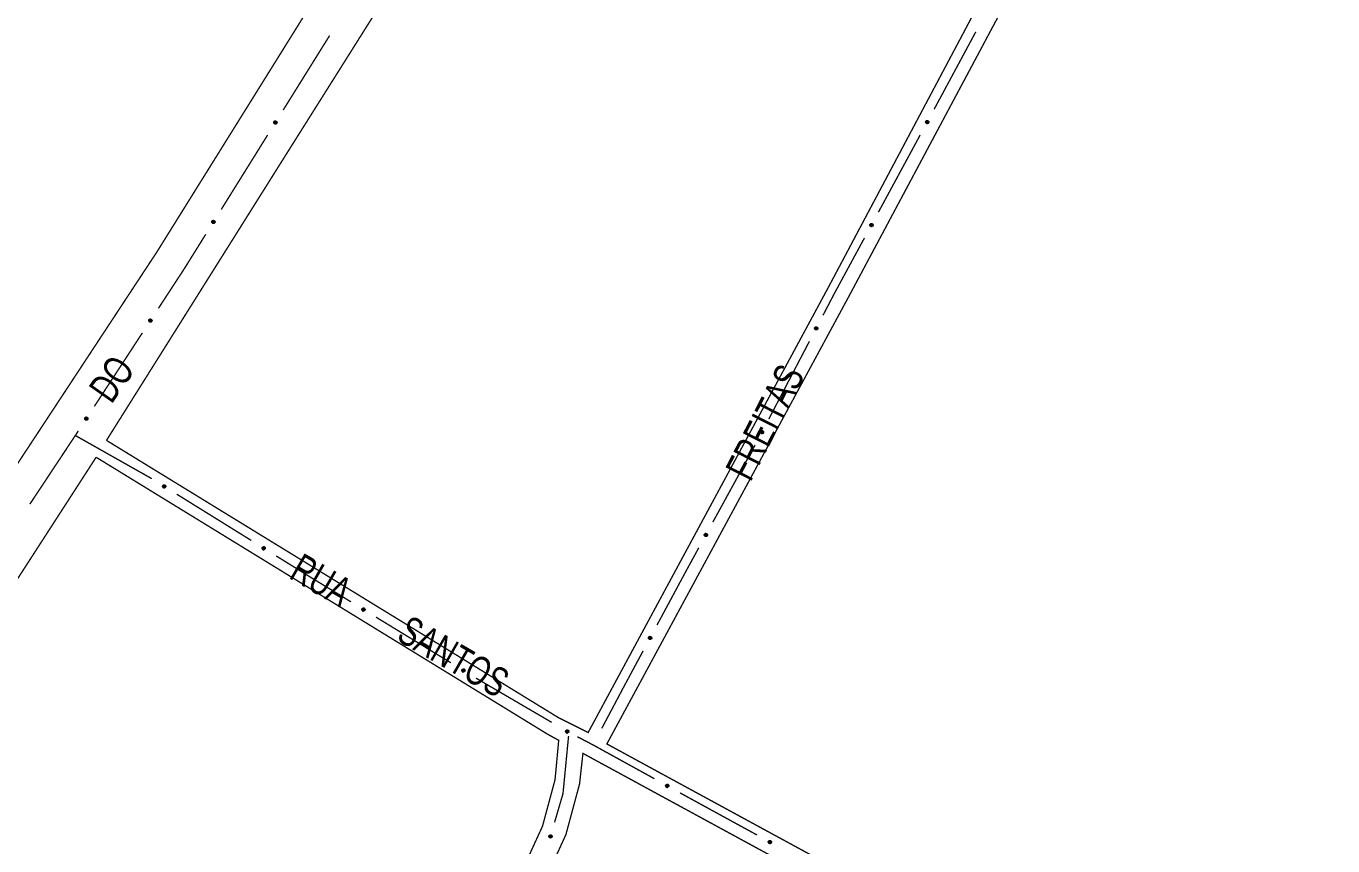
# Model space of a CAD drawing. Extents: x 201549 to 203722, y 4857623 to 4859778.
# Drawn here: x 202513.9 to 202692.5, y 4857992 to 4858104 of the extents above; entities that cross this region are included whole.
import ezdxf

# ---------------------------------------------------------------- set-up
doc = ezdxf.new("R2010")
doc.units = 0
doc.header["$LTSCALE"] = 1.5
doc.header["$MEASUREMENT"] = 0
for name, color, linetype in [('SV-EIXO-ROD-ESTR', 7, 'CONTINUOUS'), ('SV-EIXO-RUA-N-PAV', 6, 'CONTINUOUS'), ('SV-EST-MUNIC-PAV', 20, 'CONTINUOUS'), ('SV-RUA-NAO-PAV-S-GUIA-C-GUIA', 7, 'CONTINUOUS'), ('SV-TXT-MUNIC-PAV', 20, 'CONTINUOUS'), ('SV-TXT-RUA-N-PAV-S-GUIA-C-GUIA', 7, 'CONTINUOUS')]:
    doc.layers.add(name, color=color, linetype=linetype)
doc.styles.add('ARIAL', font='ARIAL.TTF')

msp = doc.modelspace()

# ---------------------------------------------------------------- linework, layer by layer
at = {"layer": 'SV-EIXO-ROD-ESTR', "const_width": 0.18}
for points in [[(202549.015679, 4858092.488292), (202555.363871, 4858102.671634)], [(202540.551422, 4858078.910503), (202546.899615, 4858089.093845)], [(202535.467177, 4858070.754699), (202538.435358, 4858075.516056)], [(202531.971002, 4858065.40688), (202535.254185, 4858070.428903)], [(202535.254185, 4858070.428903), (202535.467177, 4858070.754699)], [(202523.215848, 4858052.01482), (202529.782214, 4858062.058865)], [(202520.614837, 4858048.036261), (202521.027059, 4858048.666805)], [(202514.404334, 4858038.659847), (202520.478626, 4858047.830615)], [(202520.478626, 4858047.830615), (202520.614837, 4858048.036261)]]:
    msp.add_lwpolyline(points, dxfattribs=at)
at = {"layer": 'SV-EIXO-ROD-ESTR'}
for points in [[(202547.788222, 4858090.727374), (202547.776495, 4858090.774856), (202547.776126, 4858090.818062), (202547.78619, 4858090.854187), (202547.803407, 4858090.88379), (202547.824432, 4858090.912092), (202547.851925, 4858090.935949), (202547.888305, 4858090.955669), (202547.935853, 4858090.967767), (202547.980139, 4858090.965236), (202548.016083, 4858090.957264), (202548.047985, 4858090.941089), (202548.075137, 4858090.920203), (202548.098974, 4858090.890825), (202548.118599, 4858090.853763), (202548.129606, 4858090.805657), (202548.129678, 4858090.763296), (202548.119026, 4858090.72861), (202548.102561, 4858090.696641), (202548.080749, 4858090.668004), (202548.053627, 4858090.644741), (202548.016275, 4858090.625049), (202547.96865, 4858090.614814), (202547.926402, 4858090.61426), (202547.891575, 4858090.624423), (202547.860466, 4858090.641341), (202547.831823, 4858090.662084), (202547.80669, 4858090.688722), (202547.788222, 4858090.727374)], [(202539.323965, 4858077.149585), (202539.312239, 4858077.197066), (202539.311869, 4858077.240272), (202539.321934, 4858077.276397), (202539.339151, 4858077.306001), (202539.360176, 4858077.334303), (202539.387669, 4858077.35816), (202539.424049, 4858077.37788), (202539.471597, 4858077.389978), (202539.515882, 4858077.387447), (202539.551826, 4858077.379475), (202539.583729, 4858077.363299), (202539.610881, 4858077.342414), (202539.634718, 4858077.313036), (202539.654342, 4858077.275974), (202539.66535, 4858077.227868), (202539.665421, 4858077.185507), (202539.654769, 4858077.150821), (202539.638304, 4858077.118852), (202539.616493, 4858077.090215), (202539.58937, 4858077.066951), (202539.552018, 4858077.04726), (202539.504394, 4858077.037025), (202539.462145, 4858077.036471), (202539.427319, 4858077.046633), (202539.396209, 4858077.063552), (202539.367566, 4858077.084295), (202539.342434, 4858077.110933), (202539.323965, 4858077.149585)], [(202530.705848, 4858063.672847), (202530.695149, 4858063.720571), (202530.695712, 4858063.763775), (202530.706553, 4858063.799674), (202530.724404, 4858063.8289), (202530.746035, 4858063.856742), (202530.774036, 4858063.88), (202530.810833, 4858063.898931), (202530.858631, 4858063.91), (202530.902851, 4858063.906515), (202530.938615, 4858063.89777), (202530.970161, 4858063.880909), (202530.996856, 4858063.859443), (202531.020054, 4858063.829558), (202531.038875, 4858063.792081), (202531.048842, 4858063.743749), (202531.048, 4858063.701397), (202531.036602, 4858063.666948), (202531.019451, 4858063.635341), (202530.997028, 4858063.607182), (202530.969409, 4858063.584509), (202530.931642, 4858063.565628), (202530.883807, 4858063.556422), (202530.841557, 4858063.55678), (202530.806957, 4858063.567691), (202530.77622, 4858063.585276), (202530.748031, 4858063.606632), (202530.723479, 4858063.633806), (202530.705848, 4858063.672847)], [(202521.950694, 4858050.280787), (202521.939994, 4858050.328511), (202521.940557, 4858050.371715), (202521.951398, 4858050.407614), (202521.96925, 4858050.43684), (202521.990881, 4858050.464681), (202522.018882, 4858050.48794), (202522.055679, 4858050.506871), (202522.103477, 4858050.51794), (202522.147697, 4858050.514455), (202522.183461, 4858050.505709), (202522.215007, 4858050.488849), (202522.241702, 4858050.467383), (202522.2649, 4858050.437498), (202522.283721, 4858050.400021), (202522.293688, 4858050.351689), (202522.292846, 4858050.309336), (202522.281448, 4858050.274888), (202522.264297, 4858050.243281), (202522.241873, 4858050.215122), (202522.214255, 4858050.192449), (202522.176487, 4858050.173568), (202522.128653, 4858050.164362), (202522.086402, 4858050.16472), (202522.051803, 4858050.175631), (202522.021066, 4858050.193216), (202521.992877, 4858050.214572), (202521.968325, 4858050.241746), (202521.950694, 4858050.280787)]]:
    msp.add_lwpolyline(points, close=True, dxfattribs=at)
for points in [[(202547.776126, 4858090.818062), (202547.824432, 4858090.912092)], [(202547.776178, 4858090.799484), (202547.834333, 4858090.915986)], [(202547.776495, 4858090.774856), (202547.851925, 4858090.935949)], [(202547.782885, 4858090.753497), (202547.86656, 4858090.939311)], [(202547.788222, 4858090.727374), (202547.888305, 4858090.955669)], [(202547.799427, 4858090.70781), (202547.911811, 4858090.957732)], [(202547.80669, 4858090.688722), (202547.935853, 4858090.967767)], [(202547.821879, 4858090.679342), (202547.955197, 4858090.962845)], [(202547.831823, 4858090.662084), (202547.980139, 4858090.965236)], [(202547.847218, 4858090.655506), (202547.993966, 4858090.957972)], [(202547.860466, 4858090.641341), (202548.016083, 4858090.957264)], [(202547.877761, 4858090.634858), (202548.033321, 4858090.946302)], [(202547.891575, 4858090.624423), (202548.047985, 4858090.941089)], [(202547.911477, 4858090.62188), (202548.06039, 4858090.927819)], [(202547.926402, 4858090.61426), (202548.075137, 4858090.920203)], [(202547.949524, 4858090.615849), (202548.085444, 4858090.900946)], [(202547.96865, 4858090.614814), (202548.098974, 4858090.890825)], [(202547.993196, 4858090.623999), (202548.10761, 4858090.86944)], [(202548.016275, 4858090.625049), (202548.118599, 4858090.853763)], [(202548.035845, 4858090.640827), (202548.120392, 4858090.822881)], [(202548.053627, 4858090.644741), (202548.129606, 4858090.805657)], [(202548.068945, 4858090.660392), (202548.126663, 4858090.778773)], [(202548.080749, 4858090.668004), (202548.129678, 4858090.763296)], [(202539.311869, 4858077.240272), (202539.360176, 4858077.334303)], [(202539.311922, 4858077.221695), (202539.370076, 4858077.338197)], [(202539.312239, 4858077.197066), (202539.387669, 4858077.35816)], [(202539.318629, 4858077.175708), (202539.402304, 4858077.361521)], [(202539.323965, 4858077.149585), (202539.424049, 4858077.37788)], [(202539.33517, 4858077.130021), (202539.447555, 4858077.379943)], [(202539.342434, 4858077.110933), (202539.471597, 4858077.389978)], [(202539.357622, 4858077.101553), (202539.49094, 4858077.385056)], [(202539.367566, 4858077.084295), (202539.515882, 4858077.387447)], [(202539.382962, 4858077.077717), (202539.529709, 4858077.380183)], [(202539.396209, 4858077.063552), (202539.551826, 4858077.379475)], [(202539.413505, 4858077.057069), (202539.569065, 4858077.368513)], [(202539.427319, 4858077.046633), (202539.583729, 4858077.363299)], [(202539.447221, 4858077.04409), (202539.596134, 4858077.35003)], [(202539.462145, 4858077.036471), (202539.610881, 4858077.342414)], [(202539.485268, 4858077.03806), (202539.621187, 4858077.323156)], [(202539.504394, 4858077.037025), (202539.634718, 4858077.313036)], [(202539.528939, 4858077.04621), (202539.643354, 4858077.291651)], [(202539.552018, 4858077.04726), (202539.654342, 4858077.275974)], [(202539.571588, 4858077.063038), (202539.656136, 4858077.245092)], [(202539.58937, 4858077.066951), (202539.66535, 4858077.227868)], [(202539.604688, 4858077.082602), (202539.662407, 4858077.200984)], [(202539.616493, 4858077.090215), (202539.665421, 4858077.185507)], [(202530.695149, 4858063.720571), (202530.774036, 4858063.88)], [(202530.695363, 4858063.745201), (202530.756017, 4858063.860422)], [(202530.695712, 4858063.763775), (202530.746035, 4858063.856742)], [(202530.701077, 4858063.69908), (202530.78874, 4858063.883045)], [(202530.705848, 4858063.672847), (202530.810833, 4858063.898931)], [(202530.716629, 4858063.653047), (202530.834378, 4858063.900487)], [(202530.723479, 4858063.633806), (202530.858631, 4858063.91)], [(202530.738462, 4858063.624101), (202530.877864, 4858063.904662)], [(202530.748031, 4858063.606632), (202530.902851, 4858063.906515)], [(202530.763281, 4858063.599724), (202530.916519, 4858063.898954)], [(202530.77622, 4858063.585276), (202530.938615, 4858063.89777)], [(202530.793372, 4858063.578422), (202530.955613, 4858063.886438)], [(202530.806957, 4858063.567691), (202530.970161, 4858063.880909)], [(202530.8268, 4858063.564719), (202530.982277, 4858063.867376)], [(202530.841557, 4858063.55678), (202530.996856, 4858063.859443)], [(202530.864708, 4858063.557869), (202531.006746, 4858063.839968)], [(202530.883807, 4858063.556422), (202531.020054, 4858063.829558)], [(202530.908545, 4858063.565076), (202531.028227, 4858063.807991)], [(202530.931642, 4858063.565628), (202531.038875, 4858063.792081)], [(202530.951547, 4858063.58098), (202531.040002, 4858063.761168)], [(202530.969409, 4858063.584509), (202531.048842, 4858063.743749)], [(202530.985061, 4858063.599826), (202531.04532, 4858063.716935)], [(202530.997028, 4858063.607182), (202531.048, 4858063.701397)], [(202521.939994, 4858050.328511), (202522.018882, 4858050.48794)], [(202521.940209, 4858050.353141), (202522.000863, 4858050.468361)], [(202521.940557, 4858050.371715), (202521.990881, 4858050.464681)], [(202521.945922, 4858050.30702), (202522.033586, 4858050.490985)], [(202521.950694, 4858050.280787), (202522.055679, 4858050.506871)], [(202521.961475, 4858050.260987), (202522.079224, 4858050.508426)], [(202521.968325, 4858050.241746), (202522.103477, 4858050.51794)], [(202521.983308, 4858050.232041), (202522.12271, 4858050.512602)], [(202521.992877, 4858050.214572), (202522.147697, 4858050.514455)], [(202522.008127, 4858050.207664), (202522.161365, 4858050.506894)], [(202522.021066, 4858050.193216), (202522.183461, 4858050.505709)], [(202522.038217, 4858050.186362), (202522.200459, 4858050.494378)], [(202522.051803, 4858050.175631), (202522.215007, 4858050.488849)], [(202522.071646, 4858050.172659), (202522.227123, 4858050.475316)], [(202522.086402, 4858050.16472), (202522.241702, 4858050.467383)], [(202522.109554, 4858050.165809), (202522.251591, 4858050.447908)], [(202522.128653, 4858050.164362), (202522.2649, 4858050.437498)], [(202522.153391, 4858050.173016), (202522.273073, 4858050.415931)], [(202522.176487, 4858050.173568), (202522.283721, 4858050.400021)], [(202522.196393, 4858050.188919), (202522.284848, 4858050.369107)], [(202522.214255, 4858050.192449), (202522.293688, 4858050.351689)], [(202522.229907, 4858050.207766), (202522.290166, 4858050.324875)], [(202522.241873, 4858050.215122), (202522.292846, 4858050.309336)]]:
    msp.add_lwpolyline(points, dxfattribs=at)
at = {"layer": 'SV-EIXO-RUA-N-PAV', "const_width": 0.18}
for points in [[(202643.662123, 4858103.172358), (202638.92379, 4858094.366212)], [(202638.736249, 4858094.017668), (202637.972302, 4858092.607046)], [(202638.92379, 4858094.366212), (202638.736249, 4858094.017668)], [(202636.067438, 4858089.089733), (202630.352848, 4858078.537792)], [(202628.447984, 4858075.020478), (202624.638257, 4858067.985851)], [(202624.638257, 4858067.985851), (202624.333147, 4858067.422466)], [(202624.333147, 4858067.422466), (202622.777952, 4858064.444837)], [(202620.926144, 4858060.899304), (202615.370722, 4858050.262702)], [(202520.614837, 4858048.036261), (202530.193126, 4858042.627345)], [(202613.501603, 4858046.726432), (202607.734399, 4858036.203156)], [(202530.193126, 4858042.627345), (202531.059929, 4858042.137856)], [(202531.059929, 4858042.137856), (202531.063784, 4858042.135464)], [(202534.462344, 4858040.026012), (202544.658026, 4858033.697658)], [(202605.811997, 4858032.695397), (202604.370196, 4858030.064578)], [(202548.056587, 4858031.588206), (202552.304788, 4858028.951392)], [(202552.304788, 4858028.951392), (202552.441648, 4858028.866445)], [(202552.441648, 4858028.866445), (202558.28103, 4858025.306607)], [(202604.244609, 4858029.835423), (202600.103442, 4858022.140268)], [(202604.370196, 4858030.064578), (202604.244609, 4858029.835423)], [(202561.696413, 4858023.224502), (202571.942561, 4858016.978187)], [(202598.207886, 4858018.61793), (202595.838441, 4858014.215007)], [(202575.357944, 4858014.896082), (202575.420851, 4858014.857732)], [(202575.420851, 4858014.857732), (202585.718859, 4858008.842064)], [(202595.779628, 4858014.10572), (202592.558254, 4858008.031129)], [(202595.838441, 4858014.215007), (202595.779628, 4858014.10572)], [(202588.018264, 4858006.980898), (202587.343995, 4858000.013448)], [(202589.208446, 4858006.88907), (202590.981386, 4858005.963498)], [(202590.981386, 4858005.963498), (202591.357623, 4858005.767082)], [(202591.357623, 4858005.767082), (202599.744473, 4858001.146211)], [(202587.25633, 4857999.107577), (202586.102298, 4857995.183871)], [(202587.343995, 4858000.013448), (202587.25633, 4857999.107577)], [(202603.247907, 4857999.215937), (202604.123765, 4857998.733369)], [(202604.123765, 4857998.733369), (202604.29846, 4857998.637118)], [(202604.29846, 4857998.637118), (202613.774934, 4857993.455594)]]:
    msp.add_lwpolyline(points, dxfattribs=at)
at = {"layer": 'SV-EIXO-RUA-N-PAV'}
for points in [[(202637.18509, 4858090.92231), (202637.199694, 4858090.875633), (202637.2027, 4858090.83253), (202637.19486, 4858090.795858), (202637.179483, 4858090.765258), (202637.160225, 4858090.735725), (202637.13424, 4858090.710234), (202637.099132, 4858090.68833), (202637.052411, 4858090.673351), (202637.008054, 4858090.673173), (202636.97169, 4858090.678936), (202636.938859, 4858090.693134), (202636.910483, 4858090.712322), (202636.884897, 4858090.74019), (202636.863046, 4858090.775985), (202636.849122, 4858090.823329), (202636.846464, 4858090.865606), (202636.854978, 4858090.900878), (202636.869461, 4858090.933793), (202636.889483, 4858090.963708), (202636.915135, 4858090.988584), (202636.951214, 4858091.010519), (202636.998125, 4858091.023643), (202637.040261, 4858091.026776), (202637.075643, 4858091.018759), (202637.107727, 4858091.003771), (202637.137583, 4858090.984816), (202637.164296, 4858090.959762), (202637.18509, 4858090.92231)], [(202629.565636, 4858076.853055), (202629.58024, 4858076.806378), (202629.583246, 4858076.763275), (202629.575406, 4858076.726603), (202629.560029, 4858076.696004), (202629.540771, 4858076.666471), (202629.514786, 4858076.640979), (202629.479678, 4858076.619075), (202629.432957, 4858076.604097), (202629.3886, 4858076.603919), (202629.352236, 4858076.609681), (202629.319406, 4858076.623879), (202629.291029, 4858076.643068), (202629.265443, 4858076.670935), (202629.243592, 4858076.70673), (202629.229668, 4858076.754074), (202629.22701, 4858076.796352), (202629.235525, 4858076.831623), (202629.250007, 4858076.864538), (202629.270029, 4858076.894454), (202629.295681, 4858076.91933), (202629.331761, 4858076.941265), (202629.378671, 4858076.954389), (202629.420807, 4858076.957521), (202629.456189, 4858076.949504), (202629.488274, 4858076.934516), (202629.51813, 4858076.915561), (202629.544842, 4858076.890507), (202629.565636, 4858076.853055)], [(202622.016139, 4858062.748465), (202622.031442, 4858062.702012), (202622.035096, 4858062.658959), (202622.027808, 4858062.622174), (202622.012892, 4858062.591347), (202621.99408, 4858062.561528), (202621.968481, 4858062.535649), (202621.933706, 4858062.513219), (202621.887215, 4858062.497541), (202621.842866, 4858062.496697), (202621.806419, 4858062.501912), (202621.773379, 4858062.515615), (202621.744718, 4858062.534375), (202621.718716, 4858062.561855), (202621.69633, 4858062.597318), (202621.681696, 4858062.644448), (202621.678403, 4858062.68668), (202621.686387, 4858062.722076), (202621.700373, 4858062.755205), (202621.719943, 4858062.785417), (202621.745219, 4858062.810676), (202621.780965, 4858062.833151), (202621.827673, 4858062.846978), (202621.869757, 4858062.850743), (202621.905256, 4858062.843258), (202621.937561, 4858062.828754), (202621.967699, 4858062.81025), (202621.994784, 4858062.7856), (202622.016139, 4858062.748465)], [(202614.608909, 4858048.56633), (202614.624213, 4858048.519877), (202614.627866, 4858048.476824), (202614.620578, 4858048.440039), (202614.605662, 4858048.409212), (202614.58685, 4858048.379393), (202614.561251, 4858048.353514), (202614.526476, 4858048.331084), (202614.479986, 4858048.315406), (202614.435636, 4858048.314562), (202614.39919, 4858048.319777), (202614.36615, 4858048.33348), (202614.337488, 4858048.35224), (202614.311486, 4858048.37972), (202614.2891, 4858048.415183), (202614.274466, 4858048.462313), (202614.271174, 4858048.504545), (202614.279157, 4858048.539941), (202614.293143, 4858048.57307), (202614.312714, 4858048.603282), (202614.337989, 4858048.628541), (202614.373735, 4858048.651016), (202614.420443, 4858048.664843), (202614.462528, 4858048.668608), (202614.498026, 4858048.661123), (202614.530332, 4858048.646619), (202614.560469, 4858048.628115), (202614.587555, 4858048.603465), (202614.608909, 4858048.56633)], [(202532.69904, 4858041.250038), (202532.746499, 4858041.261858), (202532.789704, 4858041.262311), (202532.825848, 4858041.252317), (202532.855485, 4858041.235157), (202532.883828, 4858041.214187), (202532.907739, 4858041.186741), (202532.92753, 4858041.1504), (202532.93972, 4858041.102875), (202532.937275, 4858041.058585), (202532.929373, 4858041.022625), (202532.91326, 4858040.990691), (202532.892427, 4858040.963499), (202532.863096, 4858040.939605), (202532.826072, 4858040.919908), (202532.777987, 4858040.908807), (202532.735627, 4858040.908653), (202532.70092, 4858040.919238), (202532.668919, 4858040.93564), (202532.64024, 4858040.957396), (202532.616924, 4858040.984473), (202532.597159, 4858041.021786), (202532.586831, 4858041.069391), (202532.586196, 4858041.111639), (202532.59629, 4858041.146485), (202532.613148, 4858041.177627), (202532.633835, 4858041.20631), (202532.660424, 4858041.231495), (202532.69904, 4858041.250038)], [(202606.938785, 4858034.522371), (202606.953155, 4858034.475621), (202606.955946, 4858034.432504), (202606.947924, 4858034.395871), (202606.932393, 4858034.365349), (202606.912988, 4858034.335913), (202606.886876, 4858034.310551), (202606.85166, 4858034.288822), (202606.804865, 4858034.274078), (202606.760507, 4858034.274121), (202606.724172, 4858034.280065), (202606.691413, 4858034.294427), (202606.663133, 4858034.313757), (202606.637686, 4858034.341752), (202606.616014, 4858034.377655), (202606.602327, 4858034.425068), (202606.59988, 4858034.467358), (202606.60857, 4858034.502587), (202606.623217, 4858034.53543), (202606.643388, 4858034.565244), (202606.669164, 4858034.589992), (202606.705353, 4858034.611747), (202606.752328, 4858034.624636), (202606.79448, 4858034.627558), (202606.829821, 4858034.619365), (202606.86183, 4858034.604217), (202606.891591, 4858034.585113), (202606.918178, 4858034.559926), (202606.938785, 4858034.522371)], [(202546.293282, 4858032.812233), (202546.340741, 4858032.824052), (202546.383947, 4858032.824505), (202546.420091, 4858032.814511), (202546.449728, 4858032.797352), (202546.478071, 4858032.776382), (202546.501982, 4858032.748935), (202546.521772, 4858032.712594), (202546.533963, 4858032.665069), (202546.531518, 4858032.620779), (202546.523616, 4858032.584819), (202546.507502, 4858032.552885), (202546.48667, 4858032.525693), (202546.457339, 4858032.501799), (202546.420314, 4858032.482102), (202546.37223, 4858032.471001), (202546.32987, 4858032.470847), (202546.295163, 4858032.481432), (202546.263161, 4858032.497834), (202546.234482, 4858032.51959), (202546.211166, 4858032.546667), (202546.191402, 4858032.583981), (202546.181074, 4858032.631585), (202546.180438, 4858032.673833), (202546.190532, 4858032.708679), (202546.20739, 4858032.739821), (202546.228077, 4858032.768504), (202546.254667, 4858032.793689), (202546.293282, 4858032.812233)], [(202559.92334, 4858024.434336), (202559.970703, 4858024.446535), (202560.013903, 4858024.447336), (202560.050127, 4858024.437632), (202560.0799, 4858024.420711), (202560.10841, 4858024.399969), (202560.132541, 4858024.372715), (202560.152623, 4858024.336534), (202560.165194, 4858024.289109), (202560.163105, 4858024.244801), (202560.155492, 4858024.208779), (202560.139635, 4858024.176717), (202560.119022, 4858024.149358), (202560.089883, 4858024.125229), (202560.053018, 4858024.105236), (202560.005024, 4858024.093749), (202559.962667, 4858024.093255), (202559.927876, 4858024.103561), (202559.895744, 4858024.119706), (202559.866891, 4858024.141231), (202559.843358, 4858024.16812), (202559.823295, 4858024.205273), (202559.812586, 4858024.252793), (202559.811611, 4858024.295035), (202559.821425, 4858024.329961), (202559.838032, 4858024.361237), (202559.858489, 4858024.390086), (202559.884875, 4858024.415483), (202559.92334, 4858024.434336)], [(202599.320688, 4858020.453456), (202599.335415, 4858020.406818), (202599.338535, 4858020.363723), (202599.330792, 4858020.32703), (202599.315496, 4858020.29639), (202599.296316, 4858020.266807), (202599.270398, 4858020.241246), (202599.235349, 4858020.219249), (202599.188668, 4858020.204147), (202599.144311, 4858020.203852), (202599.107932, 4858020.209519), (202599.075064, 4858020.223629), (202599.046637, 4858020.242743), (202599.020977, 4858020.270543), (202598.999032, 4858020.30628), (202598.984982, 4858020.353587), (202598.982213, 4858020.395857), (202598.990634, 4858020.431151), (202599.005029, 4858020.464105), (202599.024972, 4858020.494072), (202599.050558, 4858020.519016), (202599.08658, 4858020.541047), (202599.133456, 4858020.554295), (202599.175583, 4858020.557538), (202599.210986, 4858020.549615), (202599.24311, 4858020.534712), (202599.273016, 4858020.515836), (202599.299795, 4858020.490853), (202599.320688, 4858020.453456)], [(202573.584871, 4858016.105916), (202573.632234, 4858016.118116), (202573.675434, 4858016.118916), (202573.711657, 4858016.109212), (202573.741431, 4858016.092291), (202573.769941, 4858016.071549), (202573.794072, 4858016.044296), (202573.814153, 4858016.008114), (202573.826725, 4858015.960689), (202573.824636, 4858015.916381), (202573.817023, 4858015.880359), (202573.801166, 4858015.848297), (202573.780552, 4858015.820938), (202573.751414, 4858015.796809), (202573.714549, 4858015.776816), (202573.666555, 4858015.765329), (202573.624197, 4858015.764835), (202573.589407, 4858015.775141), (202573.557275, 4858015.791286), (202573.528422, 4858015.812811), (202573.504889, 4858015.8397), (202573.484826, 4858015.876854), (202573.474116, 4858015.924374), (202573.473141, 4858015.966615), (202573.482956, 4858016.001541), (202573.499563, 4858016.032817), (202573.520019, 4858016.061666), (202573.546406, 4858016.087063), (202573.584871, 4858016.105916)], [(202587.755654, 4858007.771686), (202587.802104, 4858007.786998), (202587.845156, 4858007.79066), (202587.881943, 4858007.783379), (202587.912773, 4858007.768468), (202587.942595, 4858007.749662), (202587.968479, 4858007.724067), (202587.990915, 4858007.689297), (202588.006602, 4858007.642809), (202588.007454, 4858007.59846), (202588.002246, 4858007.562012), (202587.988549, 4858007.52897), (202587.969794, 4858007.500305), (202587.942319, 4858007.474297), (202587.90686, 4858007.451905), (202587.859734, 4858007.437262), (202587.817502, 4858007.433962), (202587.782105, 4858007.441939), (202587.748973, 4858007.455919), (202587.718757, 4858007.475483), (202587.693493, 4858007.500754), (202587.671012, 4858007.536496), (202587.657176, 4858007.583201), (202587.653403, 4858007.625285), (202587.660881, 4858007.660785), (202587.675379, 4858007.693093), (202587.693878, 4858007.723234), (202587.718523, 4858007.750324), (202587.755654, 4858007.771686)], [(202601.423468, 4858000.346825), (202601.470249, 4858000.36109), (202601.513373, 4858000.363785), (202601.549987, 4858000.35568), (202601.580474, 4858000.340081), (202601.609867, 4858000.32061), (202601.63517, 4858000.294441), (202601.656819, 4858000.259175), (202601.671459, 4858000.212347), (202601.671316, 4858000.16799), (202601.66529, 4858000.131669), (202601.650855, 4858000.098942), (202601.631462, 4858000.070705), (202601.60341, 4858000.045321), (202601.567457, 4858000.02373), (202601.520014, 4858000.010149), (202601.477719, 4858000.007797), (202601.442509, 4858000.016567), (202601.4097, 4858000.031287), (202601.379931, 4858000.051525), (202601.355241, 4858000.077356), (202601.333567, 4858000.113594), (202601.320783, 4858000.160598), (202601.317956, 4858000.202756), (202601.326229, 4858000.238079), (202601.341448, 4858000.270054), (202601.360619, 4858000.299772), (202601.385866, 4858000.326302), (202601.423468, 4858000.346825)], [(202585.684115, 4857993.371921), (202585.708141, 4857993.329321), (202585.720079, 4857993.287795), (202585.720067, 4857993.250294), (202585.711416, 4857993.217159), (202585.698747, 4857993.184257), (202585.678656, 4857993.153902), (202585.648894, 4857993.125152), (202585.606329, 4857993.100751), (202585.562986, 4857993.091317), (202585.52622, 4857993.089362), (202585.491149, 4857993.096393), (202585.459393, 4857993.109236), (202585.428552, 4857993.131148), (202585.399711, 4857993.161594), (202585.376211, 4857993.204988), (202585.364786, 4857993.245779), (202585.36575, 4857993.282051), (202585.373042, 4857993.317264), (202585.386379, 4857993.3507), (202585.406273, 4857993.380383), (202585.436979, 4857993.409366), (202585.480116, 4857993.431994), (202585.52067, 4857993.443852), (202585.556946, 4857993.443398), (202585.591452, 4857993.435438), (202585.624607, 4857993.423133), (202585.655961, 4857993.404207), (202585.684115, 4857993.371921)], [(202615.456493, 4857992.661617), (202615.503229, 4857992.676033), (202615.546343, 4857992.678866), (202615.582983, 4857992.670879), (202615.613521, 4857992.655379), (202615.642976, 4857992.636002), (202615.668363, 4857992.609915), (202615.690126, 4857992.57472), (202615.704916, 4857992.527939), (202615.704916, 4857992.483581), (202615.699007, 4857992.447241), (202615.684678, 4857992.414468), (202615.665375, 4857992.386169), (202615.637405, 4857992.360694), (202615.601522, 4857992.338988), (202615.554123, 4857992.325254), (202615.511835, 4857992.322766), (202615.476598, 4857992.331422), (202615.443741, 4857992.346037), (202615.413907, 4857992.366179), (202615.389134, 4857992.391931), (202615.367344, 4857992.428098), (202615.354409, 4857992.475061), (202615.351446, 4857992.51721), (202615.359605, 4857992.552559), (202615.374722, 4857992.584583), (202615.393797, 4857992.614362), (202615.418958, 4857992.640974), (202615.456493, 4857992.661617)]]:
    msp.add_lwpolyline(points, close=True, dxfattribs=at)
for points in [[(202636.889483, 4858090.963708), (202636.846464, 4858090.865606)], [(202636.915135, 4858090.988584), (202636.849122, 4858090.823329)], [(202636.900801, 4858090.972027), (202636.850418, 4858090.850342)], [(202636.932644, 4858090.993576), (202636.85937, 4858090.8067)], [(202636.951214, 4858091.010519), (202636.863046, 4858090.775985)], [(202636.974186, 4858091.012977), (202636.874971, 4858090.761008)], [(202636.998125, 4858091.023643), (202636.884897, 4858090.74019)], [(202637.017279, 4858091.023778), (202636.89902, 4858090.730915)], [(202637.040261, 4858091.026776), (202636.910483, 4858090.712322)], [(202637.055623, 4858091.020082), (202636.925667, 4858090.705621)], [(202637.075643, 4858091.018759), (202636.938859, 4858090.693134)], [(202637.090069, 4858091.009186), (202636.953814, 4858090.688825)], [(202637.107727, 4858091.003771), (202636.97169, 4858090.678936)], [(202637.121815, 4858090.990441), (202636.993809, 4858090.67958)], [(202637.137583, 4858090.984816), (202637.008054, 4858090.673173)], [(202637.148563, 4858090.968197), (202637.032803, 4858090.677083)], [(202637.164296, 4858090.959762), (202637.052411, 4858090.673351)], [(202637.172711, 4858090.941153), (202637.075796, 4858090.684835)], [(202637.18509, 4858090.92231), (202637.099132, 4858090.68833)], [(202637.192011, 4858090.896561), (202637.119837, 4858090.705985)], [(202637.199694, 4858090.875633), (202637.13424, 4858090.710234)], [(202637.201513, 4858090.851069), (202637.15058, 4858090.731234)], [(202637.2027, 4858090.83253), (202637.160225, 4858090.735725)], [(202629.270029, 4858076.894454), (202629.22701, 4858076.796352)], [(202629.295681, 4858076.91933), (202629.229668, 4858076.754074)], [(202629.281347, 4858076.902773), (202629.230964, 4858076.781088)], [(202629.313191, 4858076.924322), (202629.239916, 4858076.737445)], [(202629.331761, 4858076.941265), (202629.243592, 4858076.70673)], [(202629.354733, 4858076.943722), (202629.255517, 4858076.691753)], [(202629.378671, 4858076.954389), (202629.265443, 4858076.670935)], [(202629.397825, 4858076.954524), (202629.279566, 4858076.66166)], [(202629.420807, 4858076.957521), (202629.291029, 4858076.643068)], [(202629.436169, 4858076.950827), (202629.306214, 4858076.636366)], [(202629.456189, 4858076.949504), (202629.319406, 4858076.623879)], [(202629.470615, 4858076.939931), (202629.334361, 4858076.619571)], [(202629.488274, 4858076.934516), (202629.352236, 4858076.609681)], [(202629.502361, 4858076.921187), (202629.374355, 4858076.610325)], [(202629.51813, 4858076.915561), (202629.3886, 4858076.603919)], [(202629.529109, 4858076.898942), (202629.413349, 4858076.607829)], [(202629.544842, 4858076.890507), (202629.432957, 4858076.604097)], [(202629.553257, 4858076.871898), (202629.456342, 4858076.615581)], [(202629.565636, 4858076.853055), (202629.479678, 4858076.619075)], [(202629.572558, 4858076.827307), (202629.500383, 4858076.636731)], [(202629.58024, 4858076.806378), (202629.514786, 4858076.640979)], [(202629.58206, 4858076.781814), (202629.531127, 4858076.661979)], [(202629.583246, 4858076.763275), (202629.540771, 4858076.666471)], [(202621.719943, 4858062.785417), (202621.678403, 4858062.68668)], [(202621.745219, 4858062.810676), (202621.681696, 4858062.644448)], [(202621.731135, 4858062.793905), (202621.682586, 4858062.671477)], [(202621.762651, 4858062.81593), (202621.692193, 4858062.627974)], [(202621.780965, 4858062.833151), (202621.69633, 4858062.597318)], [(202621.803897, 4858062.835953), (202621.708478, 4858062.582522)], [(202621.827673, 4858062.846978), (202621.718716, 4858062.561855)], [(202621.846822, 4858062.8474), (202621.732976, 4858062.552793)], [(202621.869757, 4858062.850743), (202621.744718, 4858062.534375)], [(202621.885218, 4858062.84428), (202621.760001, 4858062.527902)], [(202621.905256, 4858062.843258), (202621.773379, 4858062.515615)], [(202621.919823, 4858062.833903), (202621.788397, 4858062.511532)], [(202621.937561, 4858062.828754), (202621.806419, 4858062.501912)], [(202621.951848, 4858062.815638), (202621.828526, 4858062.502888)], [(202621.967699, 4858062.81025), (202621.842866, 4858062.496697)], [(202621.978927, 4858062.793798), (202621.867553, 4858062.500978)], [(202621.994784, 4858062.7856), (202621.887215, 4858062.497541)], [(202622.003478, 4858062.767119), (202621.910425, 4858062.509375)], [(202622.016139, 4858062.748465), (202621.933706, 4858062.513219)], [(202622.023447, 4858062.722823), (202621.954144, 4858062.531184)], [(202622.031442, 4858062.702012), (202621.968481, 4858062.535649)], [(202622.033631, 4858062.677479), (202621.984504, 4858062.556892)], [(202622.035096, 4858062.658959), (202621.99408, 4858062.561528)], [(202614.312714, 4858048.603282), (202614.271174, 4858048.504545)], [(202614.337989, 4858048.628541), (202614.274466, 4858048.462313)], [(202614.323906, 4858048.611771), (202614.275356, 4858048.489342)], [(202614.355422, 4858048.633796), (202614.284963, 4858048.445839)], [(202614.373735, 4858048.651016), (202614.2891, 4858048.415183)], [(202614.396668, 4858048.653818), (202614.301249, 4858048.400387)], [(202614.420443, 4858048.664843), (202614.311486, 4858048.37972)], [(202614.439593, 4858048.665265), (202614.325747, 4858048.370658)], [(202614.462528, 4858048.668608), (202614.337488, 4858048.35224)], [(202614.477988, 4858048.662145), (202614.352771, 4858048.345767)], [(202614.498026, 4858048.661123), (202614.36615, 4858048.33348)], [(202614.512594, 4858048.651768), (202614.381168, 4858048.329397)], [(202614.530332, 4858048.646619), (202614.39919, 4858048.319777)], [(202614.544618, 4858048.633503), (202614.421296, 4858048.320753)], [(202614.560469, 4858048.628115), (202614.435636, 4858048.314562)], [(202614.571697, 4858048.611663), (202614.460324, 4858048.318843)], [(202614.587555, 4858048.603465), (202614.479986, 4858048.315406)], [(202614.596249, 4858048.584985), (202614.503195, 4858048.32724)], [(202614.608909, 4858048.56633), (202614.526476, 4858048.331084)], [(202614.616217, 4858048.540688), (202614.546914, 4858048.349049)], [(202614.624213, 4858048.519877), (202614.561251, 4858048.353514)], [(202614.626401, 4858048.495344), (202614.577274, 4858048.374757)], [(202614.627866, 4858048.476824), (202614.58685, 4858048.379393)], [(202532.69904, 4858041.250038), (202532.92753, 4858041.1504)], [(202532.725152, 4858041.255426), (202532.911129, 4858041.172112)], [(202532.746499, 4858041.261858), (202532.907739, 4858041.186741)], [(202532.771127, 4858041.262222), (202532.887742, 4858041.204294)], [(202532.789704, 4858041.262311), (202532.883828, 4858041.214187)], [(202532.586196, 4858041.111639), (202532.892427, 4858040.963499)], [(202532.586831, 4858041.069391), (202532.863096, 4858040.939605)], [(202532.587829, 4858041.088519), (202532.87319, 4858040.953155)], [(202532.593786, 4858041.126578), (202532.900015, 4858040.978261)], [(202532.596065, 4858041.044863), (202532.841727, 4858040.930927)], [(202532.59629, 4858041.146485), (202532.91326, 4858040.990691)], [(202532.597159, 4858041.021786), (202532.826072, 4858040.919908)], [(202532.606699, 4858041.160319), (202532.918445, 4858041.005366)], [(202532.612975, 4858041.002247), (202532.795193, 4858040.918054)], [(202532.613148, 4858041.177627), (202532.929373, 4858041.022625)], [(202532.616924, 4858040.984473), (202532.777987, 4858040.908807)], [(202532.627287, 4858041.190902), (202532.930038, 4858041.044744)], [(202532.632604, 4858040.969186), (202532.751098, 4858040.911698)], [(202532.633835, 4858041.20631), (202532.937275, 4858041.058585)], [(202532.64024, 4858040.957396), (202532.735627, 4858040.908653)], [(202532.651074, 4858041.216288), (202532.934835, 4858041.083522)], [(202532.660424, 4858041.231495), (202532.93972, 4858041.102875)], [(202532.679498, 4858041.238795), (202532.929638, 4858041.126898)], [(202606.643388, 4858034.565244), (202606.59988, 4858034.467358)], [(202606.669164, 4858034.589992), (202606.602327, 4858034.425068)], [(202606.654748, 4858034.573507), (202606.603758, 4858034.452075)], [(202606.686698, 4858034.594897), (202606.612492, 4858034.408388)], [(202606.705353, 4858034.611747), (202606.616014, 4858034.377655)], [(202606.728337, 4858034.614089), (202606.627864, 4858034.362619)], [(202606.752328, 4858034.624636), (202606.637686, 4858034.341752)], [(202606.771482, 4858034.624675), (202606.651762, 4858034.332406)], [(202606.79448, 4858034.627558), (202606.663133, 4858034.313757)], [(202606.809808, 4858034.620788), (202606.678284, 4858034.306979)], [(202606.829821, 4858034.619365), (202606.691413, 4858034.294427)], [(202606.844198, 4858034.60972), (202606.706346, 4858034.290044)], [(202606.86183, 4858034.604217), (202606.724172, 4858034.280065)], [(202606.875851, 4858034.590817), (202606.746294, 4858034.280599)], [(202606.891591, 4858034.585113), (202606.760507, 4858034.274121)], [(202606.902487, 4858034.568439), (202606.785275, 4858034.277907)], [(202606.918178, 4858034.559926), (202606.804865, 4858034.274078)], [(202606.9265, 4858034.541275), (202606.828306, 4858034.285445)], [(202606.938785, 4858034.522371), (202606.85166, 4858034.288822)], [(202606.945578, 4858034.496588), (202606.872453, 4858034.306375)], [(202606.953155, 4858034.475621), (202606.886876, 4858034.310551)], [(202606.954852, 4858034.451049), (202606.903322, 4858034.331469)], [(202606.955946, 4858034.432504), (202606.912988, 4858034.335913)], [(202546.180438, 4858032.673833), (202546.48667, 4858032.525693)], [(202546.181074, 4858032.631585), (202546.457339, 4858032.501799)], [(202546.182072, 4858032.650713), (202546.467432, 4858032.515349)], [(202546.188028, 4858032.688772), (202546.494258, 4858032.540455)], [(202546.190307, 4858032.607058), (202546.43597, 4858032.493121)], [(202546.190532, 4858032.708679), (202546.507502, 4858032.552885)], [(202546.191402, 4858032.583981), (202546.420314, 4858032.482102)], [(202546.200941, 4858032.722513), (202546.512687, 4858032.56756)], [(202546.207218, 4858032.564441), (202546.389436, 4858032.480248)], [(202546.20739, 4858032.739821), (202546.523616, 4858032.584819)], [(202546.211166, 4858032.546667), (202546.37223, 4858032.471001)], [(202546.22153, 4858032.753096), (202546.524281, 4858032.606938)], [(202546.226847, 4858032.53138), (202546.345341, 4858032.473892)], [(202546.228077, 4858032.768504), (202546.531518, 4858032.620779)], [(202546.234482, 4858032.51959), (202546.32987, 4858032.470847)], [(202546.245316, 4858032.778482), (202546.529078, 4858032.645716)], [(202546.254667, 4858032.793689), (202546.533963, 4858032.665069)], [(202546.273741, 4858032.800989), (202546.523881, 4858032.689092)], [(202546.293282, 4858032.812233), (202546.521772, 4858032.712594)], [(202546.319395, 4858032.81762), (202546.505371, 4858032.734307)], [(202546.340741, 4858032.824052), (202546.501982, 4858032.748935)], [(202546.365369, 4858032.824416), (202546.481984, 4858032.766489)], [(202546.383947, 4858032.824505), (202546.478071, 4858032.776382)], [(202559.811611, 4858024.295035), (202560.119022, 4858024.149358)], [(202559.812586, 4858024.252793), (202560.089883, 4858024.125229)], [(202559.81343, 4858024.271929), (202560.099868, 4858024.138859)], [(202559.819081, 4858024.310034), (202560.12649, 4858024.16418)], [(202559.821425, 4858024.329961), (202560.139635, 4858024.176717)], [(202559.822015, 4858024.228341), (202560.068585, 4858024.11638)], [(202559.823295, 4858024.205273), (202560.053018, 4858024.105236)], [(202559.831722, 4858024.343878), (202560.144702, 4858024.191432)], [(202559.838032, 4858024.361237), (202560.155492, 4858024.208779)], [(202559.839267, 4858024.185862), (202560.022156, 4858024.103134)], [(202559.843358, 4858024.16812), (202560.005024, 4858024.093749)], [(202559.852065, 4858024.374625), (202560.155979, 4858024.230902)], [(202559.858489, 4858024.390086), (202560.163105, 4858024.244801)], [(202559.859161, 4858024.152959), (202559.978113, 4858024.096424)], [(202559.866891, 4858024.141231), (202559.962667, 4858024.093255)], [(202559.875647, 4858024.400201), (202560.160465, 4858024.269717)], [(202559.884875, 4858024.415483), (202560.165194, 4858024.289109)], [(202559.903889, 4858024.422936), (202560.15492, 4858024.31305)], [(202559.92334, 4858024.434336), (202560.152623, 4858024.336534)], [(202559.949409, 4858024.439933), (202560.136048, 4858024.358115)], [(202559.970703, 4858024.446535), (202560.132541, 4858024.372715)], [(202559.995327, 4858024.447098), (202560.112403, 4858024.390108)], [(202560.013903, 4858024.447336), (202560.10841, 4858024.399969)], [(202599.024972, 4858020.494072), (202598.982213, 4858020.395857)], [(202599.050558, 4858020.519016), (202598.984982, 4858020.353587)], [(202599.036268, 4858020.502422), (202598.986207, 4858020.380604)], [(202599.068055, 4858020.524055), (202598.995275, 4858020.336985)], [(202599.08658, 4858020.541047), (202598.999032, 4858020.30628)], [(202599.109545, 4858020.543565), (202599.010997, 4858020.291335)], [(202599.133456, 4858020.554295), (202599.020977, 4858020.270543)], [(202599.152609, 4858020.55448), (202599.035125, 4858020.261305)], [(202599.175583, 4858020.557538), (202599.046637, 4858020.242743)], [(202599.190963, 4858020.550885), (202599.061839, 4858020.236081)], [(202599.210986, 4858020.549615), (202599.075064, 4858020.223629)], [(202599.225437, 4858020.540081), (202599.09003, 4858020.219361)], [(202599.24311, 4858020.534712), (202599.107932, 4858020.209519)], [(202599.257233, 4858020.52142), (202599.130049, 4858020.210221)], [(202599.273016, 4858020.515836), (202599.144311, 4858020.203852)], [(202599.284039, 4858020.499246), (202599.16905, 4858020.207828)], [(202599.299795, 4858020.490853), (202599.188668, 4858020.204147)], [(202599.308259, 4858020.472266), (202599.212022, 4858020.215693)], [(202599.320688, 4858020.453456), (202599.235349, 4858020.219249)], [(202599.327677, 4858020.427726), (202599.256007, 4858020.23696)], [(202599.335415, 4858020.406818), (202599.270398, 4858020.241246)], [(202599.3373, 4858020.382259), (202599.286684, 4858020.262289)], [(202599.338535, 4858020.363723), (202599.296316, 4858020.266807)], [(202573.473141, 4858015.966615), (202573.780552, 4858015.820938)], [(202573.474116, 4858015.924374), (202573.751414, 4858015.796809)], [(202573.47496, 4858015.943509), (202573.761399, 4858015.81044)], [(202573.480611, 4858015.981615), (202573.788021, 4858015.83576)], [(202573.482956, 4858016.001541), (202573.801166, 4858015.848297)], [(202573.483546, 4858015.899921), (202573.730116, 4858015.78796)], [(202573.484826, 4858015.876854), (202573.714549, 4858015.776816)], [(202573.493253, 4858016.015458), (202573.806233, 4858015.863012)], [(202573.499563, 4858016.032817), (202573.817023, 4858015.880359)], [(202573.500798, 4858015.857442), (202573.683686, 4858015.774714)], [(202573.504889, 4858015.8397), (202573.666555, 4858015.765329)], [(202573.513595, 4858016.046205), (202573.81751, 4858015.902482)], [(202573.520019, 4858016.061666), (202573.824636, 4858015.916381)], [(202573.520692, 4858015.824539), (202573.639643, 4858015.768004)], [(202573.528422, 4858015.812811), (202573.624197, 4858015.764835)], [(202573.537178, 4858016.071781), (202573.821996, 4858015.941297)], [(202573.546406, 4858016.087063), (202573.826725, 4858015.960689)], [(202573.56542, 4858016.094516), (202573.816451, 4858015.98463)], [(202573.584871, 4858016.105916), (202573.814153, 4858016.008114)], [(202573.61094, 4858016.111513), (202573.797579, 4858016.029695)], [(202573.632234, 4858016.118116), (202573.794072, 4858016.044296)], [(202573.656858, 4858016.118678), (202573.773934, 4858016.061688)], [(202573.675434, 4858016.118916), (202573.769941, 4858016.071549)], [(202587.653403, 4858007.625285), (202587.969794, 4858007.500305)], [(202587.65675, 4858007.602351), (202587.951378, 4858007.48856)], [(202587.657176, 4858007.583201), (202587.942319, 4858007.474297)], [(202587.659863, 4858007.640747), (202587.976264, 4858007.515589)], [(202587.660881, 4858007.660785), (202587.988549, 4858007.52897)], [(202587.668206, 4858007.559428), (202587.921654, 4858007.464056)], [(202587.670233, 4858007.675354), (202587.992629, 4858007.543988)], [(202587.671012, 4858007.536496), (202587.90686, 4858007.451905)], [(202587.675379, 4858007.693093), (202588.002246, 4858007.562012)], [(202587.688235, 4858007.518186), (202587.876205, 4858007.447762)], [(202587.688493, 4858007.707382), (202588.001265, 4858007.584119)], [(202587.693493, 4858007.500754), (202587.859734, 4858007.437262)], [(202587.693878, 4858007.723234), (202588.007454, 4858007.59846)], [(202587.710266, 4858007.486674), (202587.832704, 4858007.438147)], [(202587.710328, 4858007.734465), (202588.003169, 4858007.623147)], [(202587.718523, 4858007.750324), (202588.006602, 4858007.642809)], [(202587.718757, 4858007.475483), (202587.817502, 4858007.433962)], [(202587.737001, 4858007.759022), (202587.994763, 4858007.666016)], [(202587.755654, 4858007.771686), (202587.990915, 4858007.689297)], [(202587.781294, 4858007.778998), (202587.972946, 4858007.709731)], [(202587.802104, 4858007.786998), (202587.968479, 4858007.724067)], [(202587.826637, 4858007.789191), (202587.947233, 4858007.740087)], [(202587.845156, 4858007.79066), (202587.942595, 4858007.749662)], [(202601.317956, 4858000.202756), (202601.631462, 4858000.070705)], [(202601.320787, 4858000.179753), (202601.612787, 4858000.059377)], [(202601.324761, 4858000.218069), (202601.638273, 4858000.085841)], [(202601.326229, 4858000.238079), (202601.650855, 4858000.098942)], [(202601.335906, 4858000.252435), (202601.655272, 4858000.113865)], [(202601.341448, 4858000.270054), (202601.66529, 4858000.131669)], [(202601.35488, 4858000.284045), (202601.664807, 4858000.153792)], [(202601.360619, 4858000.299772), (202601.671316, 4858000.16799)], [(202601.377317, 4858000.310631), (202601.667585, 4858000.192767)], [(202601.385866, 4858000.326302), (202601.671459, 4858000.212347)], [(202601.404535, 4858000.334583), (202601.660145, 4858000.235814)], [(202601.423468, 4858000.346825), (202601.656819, 4858000.259175)], [(202601.449266, 4858000.35356), (202601.639314, 4858000.280008)], [(202601.470249, 4858000.36109), (202601.63517, 4858000.294441)], [(202601.494825, 4858000.362732), (202601.614289, 4858000.310933)], [(202601.513373, 4858000.363785), (202601.609867, 4858000.32061)], [(202601.320783, 4858000.160598), (202601.60341, 4858000.045321)], [(202601.331277, 4858000.136583), (202601.58252, 4858000.035546)], [(202601.333567, 4858000.113594), (202601.567457, 4858000.02373)], [(202601.350376, 4858000.094902), (202601.536717, 4858000.020277)], [(202601.355241, 4858000.077356), (202601.520014, 4858000.010149)], [(202601.371694, 4858000.062903), (202601.493011, 4858000.011641)], [(202601.379931, 4858000.051525), (202601.477719, 4858000.007797)], [(202585.386379, 4857993.3507), (202585.364786, 4857993.245779)], [(202585.395711, 4857993.361198), (202585.371839, 4857993.231677)], [(202585.406273, 4857993.380383), (202585.376211, 4857993.204988)], [(202585.422354, 4857993.38892), (202585.389704, 4857993.190864)], [(202585.436979, 4857993.409366), (202585.399711, 4857993.161594)], [(202585.458931, 4857993.416564), (202585.4145, 4857993.149436)], [(202585.480116, 4857993.431994), (202585.428552, 4857993.131148)], [(202585.49882, 4857993.436124), (202585.444301, 4857993.125026)], [(202585.52067, 4857993.443852), (202585.459393, 4857993.109236)], [(202585.537091, 4857993.440513), (202585.475641, 4857993.105851)], [(202585.556946, 4857993.443398), (202585.491149, 4857993.096393)], [(202585.573052, 4857993.437048), (202585.506674, 4857993.095302)], [(202585.591452, 4857993.435438), (202585.52622, 4857993.089362)], [(202585.608012, 4857993.425343), (202585.547718, 4857993.094609)], [(202585.624607, 4857993.423133), (202585.562986, 4857993.091317)], [(202585.638814, 4857993.409172), (202585.586374, 4857993.100307)], [(202585.655961, 4857993.404207), (202585.606329, 4857993.100751)], [(202585.668076, 4857993.387765), (202585.626801, 4857993.116863)], [(202585.684115, 4857993.371921), (202585.648894, 4857993.125152)], [(202585.696259, 4857993.348184), (202585.665457, 4857993.146741)], [(202585.708141, 4857993.329321), (202585.678656, 4857993.153902)], [(202585.715048, 4857993.305678), (202585.690253, 4857993.177851)], [(202585.720079, 4857993.287795), (202585.698747, 4857993.184257)], [(202615.351446, 4857992.51721), (202615.665375, 4857992.386169)], [(202615.354351, 4857992.494215), (202615.646737, 4857992.37478)], [(202615.354409, 4857992.475061), (202615.637405, 4857992.360694)], [(202615.358202, 4857992.532545), (202615.672138, 4857992.401326)], [(202615.359605, 4857992.552559), (202615.684678, 4857992.414468)], [(202615.364979, 4857992.45108), (202615.616547, 4857992.350853)], [(202615.367344, 4857992.428098), (202615.601522, 4857992.338988)], [(202615.369236, 4857992.566946), (202615.689046, 4857992.429405)], [(202615.374722, 4857992.584583), (202615.699007, 4857992.447241)], [(202615.384213, 4857992.40946), (202615.570793, 4857992.335435)], [(202615.388108, 4857992.598617), (202615.698452, 4857992.469362)], [(202615.389134, 4857992.391931), (202615.554123, 4857992.325254)], [(202615.393797, 4857992.614362), (202615.704916, 4857992.483581)], [(202615.405633, 4857992.37753), (202615.527115, 4857992.326659)], [(202615.41046, 4857992.625275), (202615.701106, 4857992.508346)], [(202615.413907, 4857992.366179), (202615.511835, 4857992.322766)], [(202615.418958, 4857992.640974), (202615.704916, 4857992.527939)], [(202615.437601, 4857992.649314), (202615.693527, 4857992.551369)], [(202615.456493, 4857992.661617), (202615.690126, 4857992.57472)], [(202615.482269, 4857992.668435), (202615.672554, 4857992.595496)], [(202615.503229, 4857992.676033), (202615.668363, 4857992.609915)], [(202615.527799, 4857992.677754), (202615.647429, 4857992.62634)], [(202615.546343, 4857992.678866), (202615.642976, 4857992.636002)]]:
    msp.add_lwpolyline(points, dxfattribs=at)
at = {"layer": 'SV-EST-MUNIC-PAV', "const_width": 0.18}
for points in [[(202692.370377, 4858326.676776), (202691.389831, 4858325.09921), (202665.558459, 4858285.350329), (202640.230432, 4858244.702887), (202597.600326, 4858177.10544), (202573.157105, 4858139.514579), (202531.769688, 4858073.123677), (202500.184191, 4858025.142175), (202462.805772, 4857966.475738), (202414.895357, 4857896.252662), (202410.198043, 4857889.810164), (202402.193206, 4857878.831308), (202396.116858, 4857864.592015), (202391.226053, 4857842.150795), (202387.924463, 4857821.568222), (202385.179552, 4857799.336668), (202383.820113, 4857768.854027), (202384.27794, 4857744.985196), (202382.872844, 4857724.561142), (202382.31376, 4857704.741354)], [(202524.873804, 4858047.368545), (202549.284464, 4858086.212512), (202583.487401, 4858140.5111), (202597.773196, 4858162.896907)], [(202523.459451, 4858045.062435), (202509.279974, 4858023.130613), (202473.788055, 4857966.824575), (202447.809404, 4857926.524561), (202421.393462, 4857883.570297), (202409.926107, 4857857.993638), (202408.196643, 4857854.136262), (202405.716987, 4857839.462483), (202399.490727, 4857803.253332), (202394.895887, 4857770.604502), (202393.854354, 4857747.079345), (202392.910582, 4857735.014633), (202389.303125, 4857704.822312), (202382.31376, 4857704.741354)]]:
    msp.add_lwpolyline(points, dxfattribs=at)
at = {"layer": 'SV-RUA-NAO-PAV-S-GUIA-C-GUIA', "const_width": 0.18}
for points in [[(202524.873804, 4858047.368545), (202586.54519, 4858009.545086), (202590.690722, 4858007.453608), (202623.705091, 4858068.62602), (202656.845361, 4858131.041237), (202626.944486, 4858146.908732), (202597.773196, 4858162.896907)], [(202634.135359, 4857983.664347), (202593.25036, 4858005.898645), (202626.395065, 4858067.178578), (202659.719539, 4858129.598068)], [(202523.459451, 4858045.062435), (202585.190875, 4858007.202155), (202586.67037, 4858006.397568), (202586.170825, 4858001.018256), (202584.453912, 4857994.655814), (202581.581549, 4857988.391777)], [(202584.683306, 4857987.032289), (202587.649544, 4857993.501049), (202589.515374, 4858000.415335), (202589.979381, 4858004.608247), (202632.838674, 4857981.290076)]]:
    msp.add_lwpolyline(points, dxfattribs=at)

# ---------------------------------------------------------------- texts
at = {"layer": 'SV-TXT-MUNIC-PAV', "style": 'ARIAL', "width": 0.7}
msp.add_text('DO', height=4, rotation=55, dxfattribs=at).set_placement((202525.554495, 4858052.231395))
at = {"layer": 'SV-TXT-RUA-N-PAV-S-GUIA-C-GUIA', "style": 'ARIAL', "width": 0.7}
for s, rotation, p in [('FREITAS', 63, (202612.890968, 4858041.586792)), ('RUA        SANTOS', 330, (202549.662214, 4858028.61847))]:
    msp.add_text(s, height=4, rotation=rotation, dxfattribs=at).set_placement(p)

doc.saveas('drawing.dxf')
